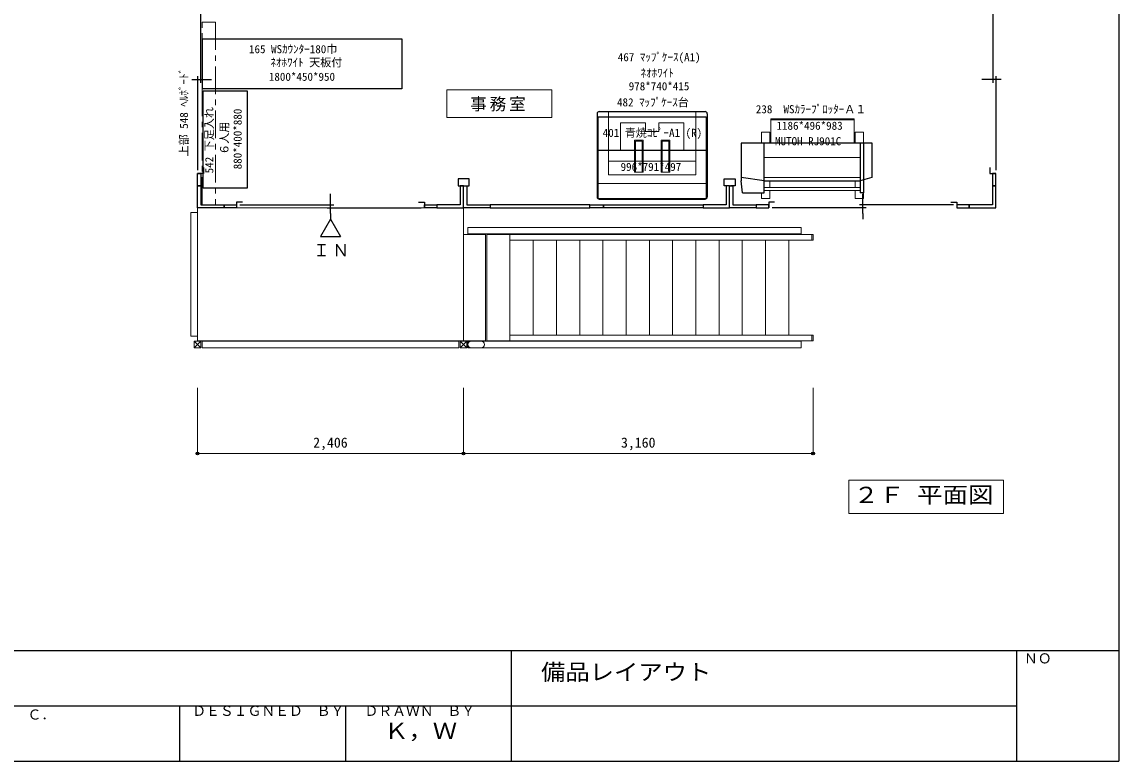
# Model space of a CAD drawing. Units: millimetres, scale not verified. Extents: x -9701 to 9964, y -7062 to 6920.
# Drawn here: x 44 to 9964, y -7062 to -381 of the extents above; entities that cross this region are included whole.
import ezdxf
from ezdxf.enums import TextEntityAlignment as Align

# ---------------------------------------------------------------- set-up
doc = ezdxf.new("R2010")
doc.units = ezdxf.units.MM
doc.header["$LTSCALE"] = 50
doc.header["$PDMODE"] = 32
doc.header["$PDSIZE"] = 25
doc.linetypes.add('CHAIN1', pattern=[8, 5, -1, 1, -1])
for name, color, linetype, lineweight in [('0-0', 7, 'Continuous', 25), ('0-1', 7, 'Continuous', 25), ('0-2', 7, 'Continuous', 25), ('0-3', 7, 'Continuous', 25)]:
    doc.layers.add(name, color=color, linetype=linetype, lineweight=lineweight)
doc.styles.add('ＭＳ ゴシック', font='')
doc.styles.get('ＭＳ ゴシック').set_extended_font_data('MS Gothic')

msp = doc.modelspace()

# ---------------------------------------------------------------- linework, layer by layer
at = {"layer": '0-0'}
for p, q in [((-9701.19, -6062.09), (9963.59, -6062.09)), ((4468.41, -6062.62), (4468.41, -7062.09)), ((9035.98, -6062.62), (9035.98, -7062.09)), ((-5616.39, -6562.09), (9035.98, -6562.09)), ((1468.41, -6562.4), (1468.41, -7062.09)), ((2968.41, -6562.4), (2968.41, -7062.09)), ((-9701.19, -7062.09), (9960.97, -7062.09))]:
    msp.add_line(p, q, dxfattribs=at)
msp.add_lwpolyline([(-9701.19, 6920.35), (9960.97, 6920.35), (9960.97, -7062.09)], dxfattribs=at)
at = {"layer": '0-1'}
for p, q in [((1657.92, -79.87), (1657.92, -929.87)), ((8821.92, -79.87), (8821.92, -929.87)), ((1630.92, -869.87), (1630.92, -1719.87)), ((8848.92, -869.87), (8848.92, -1719.87)), ((1630.92, -2062.37), (1630.92, -1862.37)), ((3986.92, -1797.37), (3986.92, -1862.37)), ((4036.92, -1797.37), (3986.92, -1797.37)), ((3986.92, -1862.37), (4027.73, -1862.37)), ((4036.92, -1862.37), (4006.92, -1862.37)), ((4086.92, -1797.37), (4036.92, -1797.37)), ((4036.92, -2062.37), (4036.92, -1862.37)), ((4036.92, -2062.37), (4036.92, -1862.37)), ((4036.92, -1862.37), (4066.92, -1862.37)), ((4045.61, -1862.37), (4086.92, -1862.37)), ((4086.92, -1862.37), (4086.92, -1797.37)), ((6392.92, -1862.37), (6392.92, -1797.37)), ((6392.92, -1797.37), (6442.92, -1797.37)), ((6431.97, -1862.37), (6392.92, -1862.37)), ((6442.92, -1862.37), (6412.92, -1862.37)), ((6442.92, -1797.37), (6492.92, -1797.37)), ((6442.92, -2062.37), (6442.92, -1862.37)), ((6442.92, -2062.37), (6442.92, -1862.37)), ((6442.92, -1862.37), (6472.92, -1862.37)), ((6492.92, -1862.37), (6452.1, -1862.37)), ((6492.92, -1797.37), (6492.92, -1862.37)), ((1871.42, -2062.37), (1630.92, -2062.37)), ((2013.92, -2035.37), (2863.92, -2035.37)), ((2803.92, -2062.37), (3653.92, -2062.37)), ((7675.92, -2062.37), (6825.92, -2062.37)), ((8465.92, -2035.37), (7615.92, -2035.37)), ((2833.92, -2112.37), (2833.92, -2162.37)), ((7645.92, -2112.37), (7645.92, -2162.37))]:
    msp.add_line(p, q, dxfattribs=at)
at = {"layer": '0-1', "color": 4, "lineweight": 18}
for p, q in [((4076.92, -2237.37), (4076.92, -2297.37)), ((7088.82, -2237.37), (4076.92, -2237.37)), ((5416.22, -2237.37), (5839.33, -2237.37)), ((7088.82, -2297.37), (7088.82, -2237.37)), ((4036.92, -3262.37), (4036.92, -2302.37)), ((4036.92, -2302.37), (4236.92, -2302.37)), ((4076.92, -2297.37), (7088.82, -2297.37)), ((4236.92, -2302.37), (4236.92, -3262.37)), ((4246.92, -3262.37), (4246.92, -2302.37)), ((4246.92, -2302.37), (4456.92, -2302.37)), ((4456.92, -2302.37), (4456.92, -3262.37)), ((4456.92, -2302.37), (4456.92, -2352.37)), ((7186.92, -2302.37), (4456.92, -2302.37)), ((4456.92, -2352.37), (7186.92, -2352.37)), ((4666.92, -3212.37), (4666.92, -2352.37)), ((4876.92, -3212.37), (4876.92, -2352.37)), ((5086.92, -3212.37), (5086.92, -2352.37)), ((5296.92, -3212.37), (5296.92, -2352.37)), ((7196.92, -2302.37), (5453.72, -2302.37)), ((5506.92, -3212.37), (5506.92, -2352.37)), ((5716.92, -3212.37), (5716.92, -2352.37)), ((5926.92, -3212.37), (5926.92, -2352.37)), ((6136.92, -3212.37), (6136.92, -2352.37)), ((6346.92, -3212.37), (6346.92, -2352.37)), ((6556.92, -3212.37), (6556.92, -2352.37)), ((6766.92, -3212.37), (6766.92, -2352.37)), ((6976.92, -3212.37), (6976.92, -2352.37)), ((7196.92, -2302.37), (7186.92, -2302.37)), ((7186.92, -2352.37), (7196.92, -2352.37)), ((7196.92, -2352.37), (7196.92, -2302.37)), ((1660.92, -3267.37), (1600.92, -3327.37)), ((1600.92, -3267.37), (1660.92, -3327.37)), ((4066.92, -3267.37), (4006.92, -3327.37)), ((4006.92, -3267.37), (4066.92, -3327.37)), ((4236.92, -3262.37), (4036.92, -3262.37)), ((4076.92, -3267.37), (4076.92, -3327.37)), ((7088.82, -3267.37), (4076.92, -3267.37)), ((4196.62, -3267.37), (4104.72, -3267.07)), ((7186.92, -3212.37), (4456.92, -3212.37)), ((4456.92, -3262.37), (7186.92, -3262.37)), ((6008.02, -3262.37), (7196.92, -3262.37)), ((7088.82, -3327.37), (7088.82, -3267.37)), ((7196.92, -3212.37), (7186.92, -3212.37)), ((7186.92, -3262.37), (7196.92, -3262.37)), ((7196.92, -3262.37), (7196.92, -3212.37)), ((4075.62, -3296.07), (4075.62, -3298.37)), ((4076.92, -3327.37), (7088.82, -3327.37)), ((4104.62, -3327.27), (4196.92, -3327.47)), ((4225.92, -3298.27), (4225.62, -3296.37)), ((4036.92, -4281.41), (4036.92, -3687.67)), ((7196.92, -4281.41), (7196.92, -3687.67)), ((7196.92, -4281.41), (4036.92, -4281.41))]:
    msp.add_line(p, q, dxfattribs=at)
at = {"layer": '0-1'}
for points in [[(1580.92, -899.87), (1707.92, -899.87), (1757.92, -899.87)], [(8898.92, -899.87), (8771.92, -899.87), (8721.92, -899.87)], [(1684.92, -1695.87), (1684.92, -1749.87), (1630.92, -1749.87)], [(8794.92, -1695.87), (8794.92, -1749.87), (8848.92, -1749.87)], [(1630.92, -1862.37), (1660.92, -1862.37), (1660.92, -2032.37), (1871.42, -2032.37), (1871.42, -2062.37)], [(3796.42, -2062.37), (4036.92, -2062.37), (4036.92, -1862.37)], [(4006.92, -1862.37), (4006.92, -2032.37), (3796.42, -2032.37), (3796.42, -2062.37)], [(4277.42, -2062.37), (4036.92, -2062.37), (4036.92, -1862.37)], [(4066.92, -1862.37), (4066.92, -2032.37), (4277.42, -2032.37), (4277.42, -2062.37)], [(6202.42, -2062.37), (6442.92, -2062.37), (6442.92, -1862.37)], [(6412.92, -1862.37), (6412.92, -2032.37), (6202.42, -2032.37), (6202.42, -2062.37)], [(6683.42, -2062.37), (6442.92, -2062.37), (6442.92, -1862.37)], [(6472.92, -1862.37), (6472.92, -2032.37), (6683.42, -2032.37), (6683.42, -2062.37)], [(2833.92, -2112.37), (2833.92, -1985.37), (2833.92, -1935.37)], [(7645.92, -2112.37), (7645.92, -1985.37), (7645.92, -1935.37)], [(2037.92, -2008.37), (1983.92, -2008.37), (1983.92, -2062.37)], [(3629.92, -2008.37), (3683.92, -2008.37), (3683.92, -2062.37)], [(6849.92, -2008.37), (6795.92, -2008.37), (6795.92, -2062.37)], [(8441.92, -2008.37), (8495.92, -2008.37), (8495.92, -2062.37)]]:
    msp.add_lwpolyline(points, dxfattribs=at)
for points in [[(1660.92, -1749.87), (1660.92, -1862.37), (1630.92, -1862.37), (1630.92, -1749.87)], [(8818.92, -1749.87), (8818.92, -1862.37), (8848.92, -1862.37), (8848.92, -1749.87)], [(1871.42, -2062.37), (1630.92, -2062.37), (1630.92, -1862.37), (1660.92, -1862.37), (1660.92, -2032.37), (1871.42, -2032.37)], [(8608.42, -2062.37), (8848.92, -2062.37), (8848.92, -1862.37), (8818.92, -1862.37), (8818.92, -2032.37), (8608.42, -2032.37)], [(8608.42, -2062.37), (8848.92, -2062.37), (8848.92, -1862.37), (8818.92, -1862.37), (8818.92, -2032.37), (8608.42, -2032.37)], [(1871.42, -2032.37), (1983.92, -2032.37), (1983.92, -2062.37), (1871.42, -2062.37)], [(3683.92, -2032.37), (3796.42, -2032.37), (3796.42, -2062.37), (3683.92, -2062.37)], [(5177.42, -2032.37), (4277.42, -2032.37), (4277.42, -2062.37), (5177.42, -2062.37)], [(5177.42, -2062.37), (5177.42, -2032.37), (5302.42, -2032.37), (5302.42, -2062.37)], [(5302.42, -2032.37), (6202.42, -2032.37), (6202.42, -2062.37), (5302.42, -2062.37)], [(6795.92, -2032.37), (6683.42, -2032.37), (6683.42, -2062.37), (6795.92, -2062.37)], [(8608.42, -2032.37), (8495.92, -2032.37), (8495.92, -2062.37), (8608.42, -2062.37)]]:
    msp.add_lwpolyline(points, close=True, dxfattribs=at)
at = {"layer": '0-1', "color": 4, "lineweight": 18}
for points in [[(1630.92, -3262.37), (4036.92, -3262.37), (4036.92, -2062.37), (1630.92, -2062.37)], [(1570.92, -2102.37), (1630.92, -2102.37), (1630.92, -3222.37), (1570.92, -3222.37)], [(1600.92, -3267.37), (1660.92, -3267.37), (1660.92, -3327.37), (1600.92, -3327.37)], [(1672.92, -3267.37), (3994.92, -3267.37), (3994.92, -3327.37), (1672.92, -3327.37)], [(4006.92, -3267.37), (4066.92, -3267.37), (4066.92, -3327.37), (4006.92, -3327.37)]]:
    msp.add_lwpolyline(points, close=True, dxfattribs=at)
for points in [[(7186.92, -2302.37), (7186.92, -2352.37), (7186.92, -2302.37)], [(4456.92, -3212.37), (4456.92, -3262.37), (4246.92, -3262.37)], [(7186.92, -3212.37), (7186.92, -3262.37), (7186.92, -3212.37)], [(4036.92, -4281.41), (1630.92, -4281.41), (1630.92, -3687.67)]]:
    msp.add_lwpolyline(points, dxfattribs=at)
for centre, start, end in [((4104.82, -3296.27), 90.21611, 179.71446), ((4196.82, -3296.17), 359.63, 90.36281), ((4104.72, -3298.27), 180.32501, 269.93901), ((4196.62, -3298.27), 270.48701, 359.87701)]:
    msp.add_arc(centre, 29, start, end, dxfattribs=at)
at = {"layer": '0-1', "color": 4}
for p in [(1630.92, -4281.41), (4036.92, -4281.41), (7196.92, -4281.41)]:
    msp.add_point(p, dxfattribs=at)
at = {"layer": '0-2'}
for p, q in [((2833.92, -2162.37), (2743.36, -2319.21)), ((2833.92, -2162.37), (2924.47, -2319.21)), ((2743.36, -2319.21), (2924.47, -2319.21))]:
    msp.add_line(p, q, dxfattribs=at)
at = {"layer": '0-3', "color": 4, "linetype": 'CHAIN1', "lineweight": 18}
for q in [(1673.24, -382.57), (1793.24, -2032.57)]:
    msp.add_line((1793.24, -382.57), q, dxfattribs=at)
at = {"layer": '0-3'}
for p, q in [((5244.3, -1210.46), (5244.3, -1961.46)), ((5264.3, -1190.46), (6220.3, -1190.46)), ((6240.3, -1210.46), (6240.3, -1961.46)), ((6546.31, -1475.79), (6546.31, -1815.79)), ((7732.31, -1475.79), (6546.31, -1475.79)), ((6756.31, -1925.79), (6756.31, -1475.79)), ((7622.31, -1475.79), (7622.31, -1925.79)), ((7652.31, -1475.79), (7652.31, -1925.79)), ((7732.31, -1785.79), (7732.31, -1475.79)), ((5582.3, -1541.46), (5264.3, -1541.46)), ((5652.3, -1541.46), (5592.3, -1541.46)), ((5822.3, -1541.46), (5662.3, -1541.46)), ((5892.3, -1541.46), (5832.3, -1541.46)), ((6220.3, -1541.46), (5902.3, -1541.46)), ((6756.31, -1815.79), (6546.31, -1785.79)), ((6559.03, -1925.79), (6546.31, -1815.79)), ((6756.31, -1815.79), (7622.31, -1815.79)), ((5264.3, -1981.46), (6220.3, -1981.46)), ((6559.03, -1925.79), (6756.31, -1925.79)), ((7652.31, -1925.79), (7622.31, -1925.79))]:
    msp.add_line(p, q, dxfattribs=at)
at = {"layer": '0-3', "color": 4, "lineweight": 18}
for p, q in [((5347.3, -1761.46), (5347.3, -1190.46)), ((6137.3, -1761.46), (6137.3, -1190.46)), ((6816.31, -1475.79), (6816.31, -1255.79)), ((6816.31, -1255.79), (7567.31, -1255.79)), ((6816.31, -1265.79), (7567.31, -1265.79)), ((7567.31, -1475.79), (7567.31, -1255.79)), ((5457.3, -1541.46), (5457.3, -1291.46)), ((5682.3, -1291.46), (5457.3, -1291.46)), ((5802.3, -1371.46), (5802.3, -1291.46)), ((6027.3, -1291.46), (5802.3, -1291.46)), ((6027.3, -1541.46), (6027.3, -1291.46)), ((6806.31, -1375.79), (6731.31, -1375.79)), ((6731.31, -1475.79), (6731.31, -1375.79)), ((6806.31, -1475.79), (6806.31, -1375.79)), ((7577.31, -1475.79), (7577.31, -1375.79)), ((7652.31, -1375.79), (7577.31, -1375.79)), ((7652.31, -1475.79), (7652.31, -1375.79)), ((5662.3, -1449.8), (5582.3, -1449.8)), ((5592.3, -1740.03), (5592.3, -1459.8)), ((5662.3, -1740.03), (5662.3, -1449.8)), ((5902.3, -1449.8), (5822.3, -1449.8)), ((5832.3, -1740.03), (5832.3, -1459.8)), ((5892.3, -1459.8), (5832.3, -1459.8)), ((5892.3, -1740.03), (5892.3, -1459.8)), ((5902.3, -1740.03), (5902.3, -1449.8)), ((5582.3, -1639.08), (5347.3, -1639.08)), ((5652.3, -1639.08), (5592.3, -1639.08)), ((5822.3, -1639.08), (5662.3, -1639.08)), ((5892.3, -1639.08), (5832.3, -1639.08)), ((6137.3, -1639.08), (5902.3, -1639.08)), ((7622.31, -1605.79), (6756.31, -1605.79)), ((5347.3, -1761.46), (6137.3, -1761.46)), ((5244.3, -1841.46), (6240.3, -1841.46)), ((7622.31, -1786.89), (6756.31, -1786.01)), ((7622.31, -1875.79), (6756.31, -1875.79)), ((6806.31, -1875.79), (6806.31, -1815.79)), ((7577.31, -1815.79), (7577.31, -1875.79)), ((6731.31, -1975.79), (6731.31, -1925.79)), ((6806.31, -1975.79), (6731.31, -1975.79)), ((7622.31, -1905.79), (6756.31, -1905.79)), ((6806.31, -1975.79), (6806.31, -1905.79)), ((7577.31, -1905.79), (7577.31, -1975.79))]:
    msp.add_line(p, q, dxfattribs=at)
at = {"layer": '0-3', "color": 4, "linetype": 'CHAIN1', "lineweight": 18}
msp.add_lwpolyline([(1793.24, -2032.57), (1673.24, -2032.57), (1673.24, -382.57)], dxfattribs=at)
at = {"layer": '0-3'}
for points in [[(1677.91, -984.03), (1677.91, -534.03), (3477.91, -534.03), (3477.91, -984.03)], [(2081.96, -1883.61), (1681.96, -1883.61), (1681.96, -1003.61), (2081.96, -1003.61)], [(5253.3, -1978.68), (5253.3, -1238.68), (6231.3, -1238.68), (6231.3, -1978.68)]]:
    msp.add_lwpolyline(points, close=True, dxfattribs=at)
at = {"layer": '0-3', "color": 4, "lineweight": 18}
for points in [[(3884.46, -1244.13), (4834.46, -1244.13), (4834.46, -994.13), (3884.46, -994.13)], [(7520.03, -4824.34), (8920.03, -4824.34), (8920.03, -4524.34), (7520.03, -4524.34)]]:
    msp.add_lwpolyline(points, close=True, dxfattribs=at)
for points in [[(5802.3, -1371.46), (5682.3, -1371.46), (5682.3, -1291.46)], [(5662.3, -1740.03), (5582.3, -1740.03), (5582.3, -1449.8)], [(5652.3, -1740.03), (5652.3, -1459.8), (5592.3, -1459.8)], [(5902.3, -1740.03), (5822.3, -1740.03), (5822.3, -1449.8)], [(7652.31, -1925.79), (7652.31, -1975.79), (7577.31, -1975.79)]]:
    msp.add_lwpolyline(points, dxfattribs=at)
at = {"layer": '0-3'}
msp.add_lwpolyline([(7732.31, -1785.79), (7727.91, -1786.99), (7622.31, -1815.79)], dxfattribs=at)
for centre, start, end in [((5264.3, -1210.46), 90, 180), ((6220.3, -1210.46), 0, 90), ((5264.3, -1561.46), 90, 180), ((6220.3, -1561.46), 0, 90), ((5264.3, -1961.46), 180, 270), ((6220.3, -1961.46), 270, 0)]:
    msp.add_arc(centre, 20, start, end, dxfattribs=at)

# ---------------------------------------------------------------- texts
at = {"layer": '0-0', "color": 4, "style": 'ＭＳ ゴシック'}
for s, p in [('ＮＯ', (9103.97, -6207.13)), ('Ｃ．', (95.06, -6714.88)), ('ＤＥＳＩＧＮＥＤ\u3000ＢＹ', (1584.47, -6681.03)), ('ＤＲＡＷＮ\u3000ＢＹ', (3141.57, -6681.03))]:
    msp.add_text(s, height=91.64, dxfattribs=at).set_placement(p, align=Align.BOTTOM_LEFT)
at = {"layer": '0-1', "color": 4, "style": 'ＭＳ ゴシック'}
for s, p in [('2,406', (2677.67, -4256.41)), ('3,160', (5460.67, -4256.41))]:
    msp.add_text(s, height=91.64, dxfattribs=at).set_placement(p, align=Align.BOTTOM_LEFT)
at = {"layer": '0-2', "insert": (2676.29, -2499.53), "char_height": 110, "attachment_point": 7, "style": 'ＭＳ ゴシック'}
msp.add_mtext('\\T1.17;ＩＮ', dxfattribs=at)
at = {"layer": '0-3', "color": 4, "style": 'ＭＳ ゴシック'}
for s, p in [('165 WSｶｳﾝﾀｰ180巾', (2097.31, -685.09)), ('467 ﾏｯﾌﾟｹｰｽ(A1)', (5431.48, -757.35)), ('ﾈｵﾎﾜｲﾄ 天板付', (2291.4, -805.24)), ('1800*450*950', (2276.75, -934.64)), ('ﾈｵﾎﾜｲﾄ', (5637.76, -900.85)), ('978*740*415', (5530.14, -1020.42)), ('482 ﾏｯﾌﾟｹｰｽ台', (5424.55, -1165.6)), ('238\u3000WSｶﾗｰﾌﾟﾛｯﾀｰＡ１', (6679.74, -1228.06)), ('1186*496*983', (6866.37, -1377.37)), ('401 青焼ｺﾋﾟｰA1 (R)', (5295.27, -1441.43)), ('MUTOH RJ901C', (6853.31, -1517.34)), ('996*791*497', (5456.79, -1749.33))]:
    msp.add_text(s, height=73.31, dxfattribs=at).set_placement(p, align=Align.BOTTOM_LEFT)
for s, p in [('上部 548 ﾍﾙﾎﾞｰﾄﾞ', (1567.6, -1596.24)), ('542 下足入れ', (1796.51, -1749.31)), ('880*400*880', (2052.87, -1712.91)), ('６人用', (1933.23, -1582.22))]:
    msp.add_text(s, height=73.31, rotation=90, dxfattribs=at).set_placement(p, align=Align.BOTTOM_LEFT)
at = {"layer": '0-3', "style": 'ＭＳ ゴシック'}
for s, width, p in [('２Ｆ 平面図', 1.15, (7563.4, -4773.22)), ('備品レイアウト', 1.1, (4737.4, -6374.69)), ('Ｋ，Ｗ', 1.1, (3318.76, -6905.76))]:
    msp.add_text(s, height=146.6, dxfattribs=dict(at, width=width)).set_placement(p, align=Align.BOTTOM_LEFT)
at = {"layer": '0-3', "insert": (4097.5, -1189.9), "char_height": 110, "attachment_point": 7, "style": 'ＭＳ ゴシック'}
msp.add_mtext('\\T1.17;事務室', dxfattribs=at)

doc.saveas('drawing.dxf')
